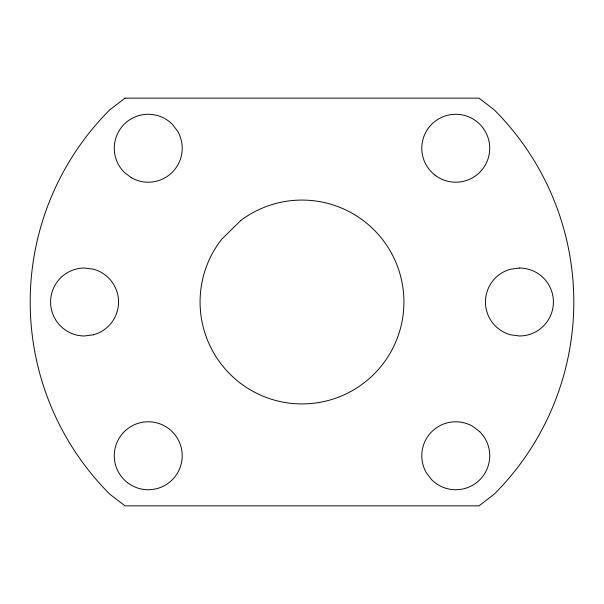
<?xml version="1.0" encoding="UTF-8"?>
<svg xmlns="http://www.w3.org/2000/svg" width="604" height="604" viewBox="0 0 604 604"><rect width="100%" height="100%" fill="white"/><g stroke="black" fill="none" stroke-linecap="round" stroke-linejoin="round"><path stroke-width="0.91" d="M240.626 220.626L221.66 239.282A101.925 101.925 0 0 0 279.108 401.32A101.925 101.925 0 0 0 401.69 280.769A101.925 101.925 0 0 0 240.626 220.626M125.005 98.15L109.807 109.807A271.8 271.8 0 0 0 109.807 494.193L125.005 505.85L478.995 505.85L494.193 494.193A271.8 271.8 0 0 0 494.193 109.807L478.995 98.15L125.005 98.15M519.44 268.025L510.644 269.18A33.975 33.975 0 0 0 510.644 334.82L519.44 335.975A33.975 33.975 0 0 0 553.415 302A33.975 33.975 0 0 0 519.44 268.025M93.356 334.82L84.56 335.975A33.975 33.975 0 0 1 50.585 302A33.975 33.975 0 0 1 84.56 268.025L93.356 269.18A33.975 33.975 0 0 1 93.356 334.82M479.78 431.732L472.743 426.333A33.975 33.975 0 0 0 426.333 472.743L431.732 479.78A33.975 33.975 0 0 0 479.78 479.78A33.975 33.975 0 0 0 479.78 431.732M131.257 177.667L124.22 172.268A33.975 33.975 0 0 1 124.22 124.22A33.975 33.975 0 0 1 172.268 124.22L177.667 131.257A33.975 33.975 0 0 1 131.257 177.667M127.565 482.709A33.975 33.975 0 0 0 181.932 460.188A33.975 33.975 0 0 0 135.243 424.363A33.975 33.975 0 0 0 127.565 482.709M435.069 175.198A33.975 33.975 0 0 0 489.436 152.684A33.975 33.975 0 0 0 442.755 116.859A33.975 33.975 0 0 0 435.069 175.198"/></g></svg>
